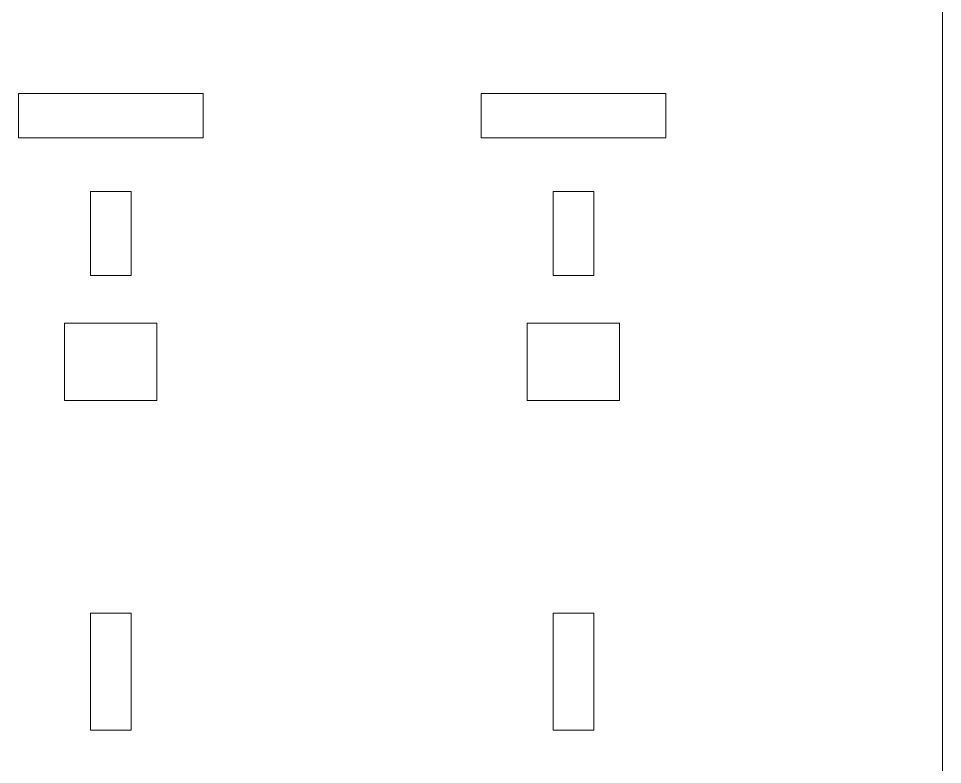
# Model space of a CAD drawing. Header units: inches. Extents: x -60.4 to -14.9, y -20.3 to 14.1.
# Drawn here: x -17.382 to -14.879, y -7.269 to -5.25 of the extents above; entities that cross this region are included whole.
import ezdxf

# ---------------------------------------------------------------- set-up
doc = ezdxf.new("R2010")
doc.units = ezdxf.units.IN
doc.header["$MEASUREMENT"] = 0
doc.layers.add('Master Desktop', color=7, linetype='Continuous', plot=False)

msp = doc.modelspace()

# ---------------------------------------------------------------- linework, layer by layer
at = {"layer": 'Master Desktop', "lineweight": 18}
msp.add_open_spline([(-14.8786, 10.7638), (-14.8786, 10.7638), (-14.8786, -11.49), (-14.8786, -11.49), (-14.8786, -11.49), (-14.8786, -11.49), (-14.8786, -11.6795), (-14.8786, -11.6795)], degree=3, knots=[0, 0, 0, 0, 0.333333, 0.333333, 0.333333, 0.333333, 1, 1, 1, 1], dxfattribs=at)
at = {"layer": 'Master Desktop', "color": 5, "lineweight": 9}
for points in [[(-17.3815, -5.5732), (-17.3815, -5.5732), (-16.8815, -5.5732), (-16.8815, -5.5732), (-16.8815, -5.5732), (-16.8815, -5.5732), (-16.8815, -5.4528), (-16.8815, -5.4528), (-16.8815, -5.4528), (-16.8815, -5.4528), (-17.3815, -5.4528), (-17.3815, -5.4528), (-17.3815, -5.4528), (-17.3815, -5.4528), (-17.3815, -5.5732), (-17.3815, -5.5732), (-17.3815, -5.5732), (-17.3815, -5.5732), (-17.3815, -5.5732), (-17.3815, -5.5732)], [(-16.1284, -5.5732), (-16.1284, -5.5732), (-15.6284, -5.5732), (-15.6284, -5.5732), (-15.6284, -5.5732), (-15.6284, -5.5732), (-15.6284, -5.4528), (-15.6284, -5.4528), (-15.6284, -5.4528), (-15.6284, -5.4528), (-16.1284, -5.4528), (-16.1284, -5.4528), (-16.1284, -5.4528), (-16.1284, -5.4528), (-16.1284, -5.5732), (-16.1284, -5.5732), (-16.1284, -5.5732), (-16.1284, -5.5732), (-16.1284, -5.5732), (-16.1284, -5.5732)], [(-17.1865, -5.9453), (-17.1865, -5.9453), (-17.0765, -5.9453), (-17.0765, -5.9453), (-17.0765, -5.9453), (-17.0765, -5.9453), (-17.0765, -5.718), (-17.0765, -5.718), (-17.0765, -5.718), (-17.0765, -5.718), (-17.1865, -5.718), (-17.1865, -5.718), (-17.1865, -5.718), (-17.1865, -5.718), (-17.1865, -5.9453), (-17.1865, -5.9453), (-17.1865, -5.9453), (-17.1865, -5.9453), (-17.1865, -5.9453), (-17.1865, -5.9453)], [(-15.9334, -5.9453), (-15.9334, -5.9453), (-15.8234, -5.9453), (-15.8234, -5.9453), (-15.8234, -5.9453), (-15.8234, -5.9453), (-15.8234, -5.718), (-15.8234, -5.718), (-15.8234, -5.718), (-15.8234, -5.718), (-15.9334, -5.718), (-15.9334, -5.718), (-15.9334, -5.718), (-15.9334, -5.718), (-15.9334, -5.9453), (-15.9334, -5.9453), (-15.9334, -5.9453), (-15.9334, -5.9453), (-15.9334, -5.9453), (-15.9334, -5.9453)], [(-17.2565, -6.2842), (-17.2565, -6.2842), (-17.0065, -6.2842), (-17.0065, -6.2842), (-17.0065, -6.2842), (-17.0065, -6.2842), (-17.0065, -6.0748), (-17.0065, -6.0748), (-17.0065, -6.0748), (-17.0065, -6.0748), (-17.2565, -6.0748), (-17.2565, -6.0748), (-17.2565, -6.0748), (-17.2565, -6.0748), (-17.2565, -6.2842), (-17.2565, -6.2842), (-17.2565, -6.2842), (-17.2565, -6.2842), (-17.2565, -6.2842), (-17.2565, -6.2842)], [(-16.0034, -6.2842), (-16.0034, -6.2842), (-15.7534, -6.2842), (-15.7534, -6.2842), (-15.7534, -6.2842), (-15.7534, -6.2842), (-15.7534, -6.0748), (-15.7534, -6.0748), (-15.7534, -6.0748), (-15.7534, -6.0748), (-16.0034, -6.0748), (-16.0034, -6.0748), (-16.0034, -6.0748), (-16.0034, -6.0748), (-16.0034, -6.2842), (-16.0034, -6.2842), (-16.0034, -6.2842), (-16.0034, -6.2842), (-16.0034, -6.2842), (-16.0034, -6.2842)], [(-17.1865, -7.1766), (-17.1865, -7.1766), (-17.0765, -7.1766), (-17.0765, -7.1766), (-17.0765, -7.1766), (-17.0765, -7.1766), (-17.0765, -6.8594), (-17.0765, -6.8594), (-17.0765, -6.8594), (-17.0765, -6.8594), (-17.1865, -6.8594), (-17.1865, -6.8594), (-17.1865, -6.8594), (-17.1865, -6.8594), (-17.1865, -7.1766), (-17.1865, -7.1766), (-17.1865, -7.1766), (-17.1865, -7.1766), (-17.1865, -7.1766), (-17.1865, -7.1766)], [(-15.9334, -7.1766), (-15.9334, -7.1766), (-15.8234, -7.1766), (-15.8234, -7.1766), (-15.8234, -7.1766), (-15.8234, -7.1766), (-15.8234, -6.8594), (-15.8234, -6.8594), (-15.8234, -6.8594), (-15.8234, -6.8594), (-15.9334, -6.8594), (-15.9334, -6.8594), (-15.9334, -6.8594), (-15.9334, -6.8594), (-15.9334, -7.1766), (-15.9334, -7.1766), (-15.9334, -7.1766), (-15.9334, -7.1766), (-15.9334, -7.1766), (-15.9334, -7.1766)]]:
    msp.add_open_spline(points, degree=3, knots=[0, 0, 0, 0, 0.166667, 0.166667, 0.166667, 0.166667, 0.333333, 0.333333, 0.333333, 0.333333, 0.5, 0.5, 0.5, 0.5, 0.666667, 0.666667, 0.666667, 0.666667, 1, 1, 1, 1], dxfattribs=at)

doc.saveas('drawing.dxf')
